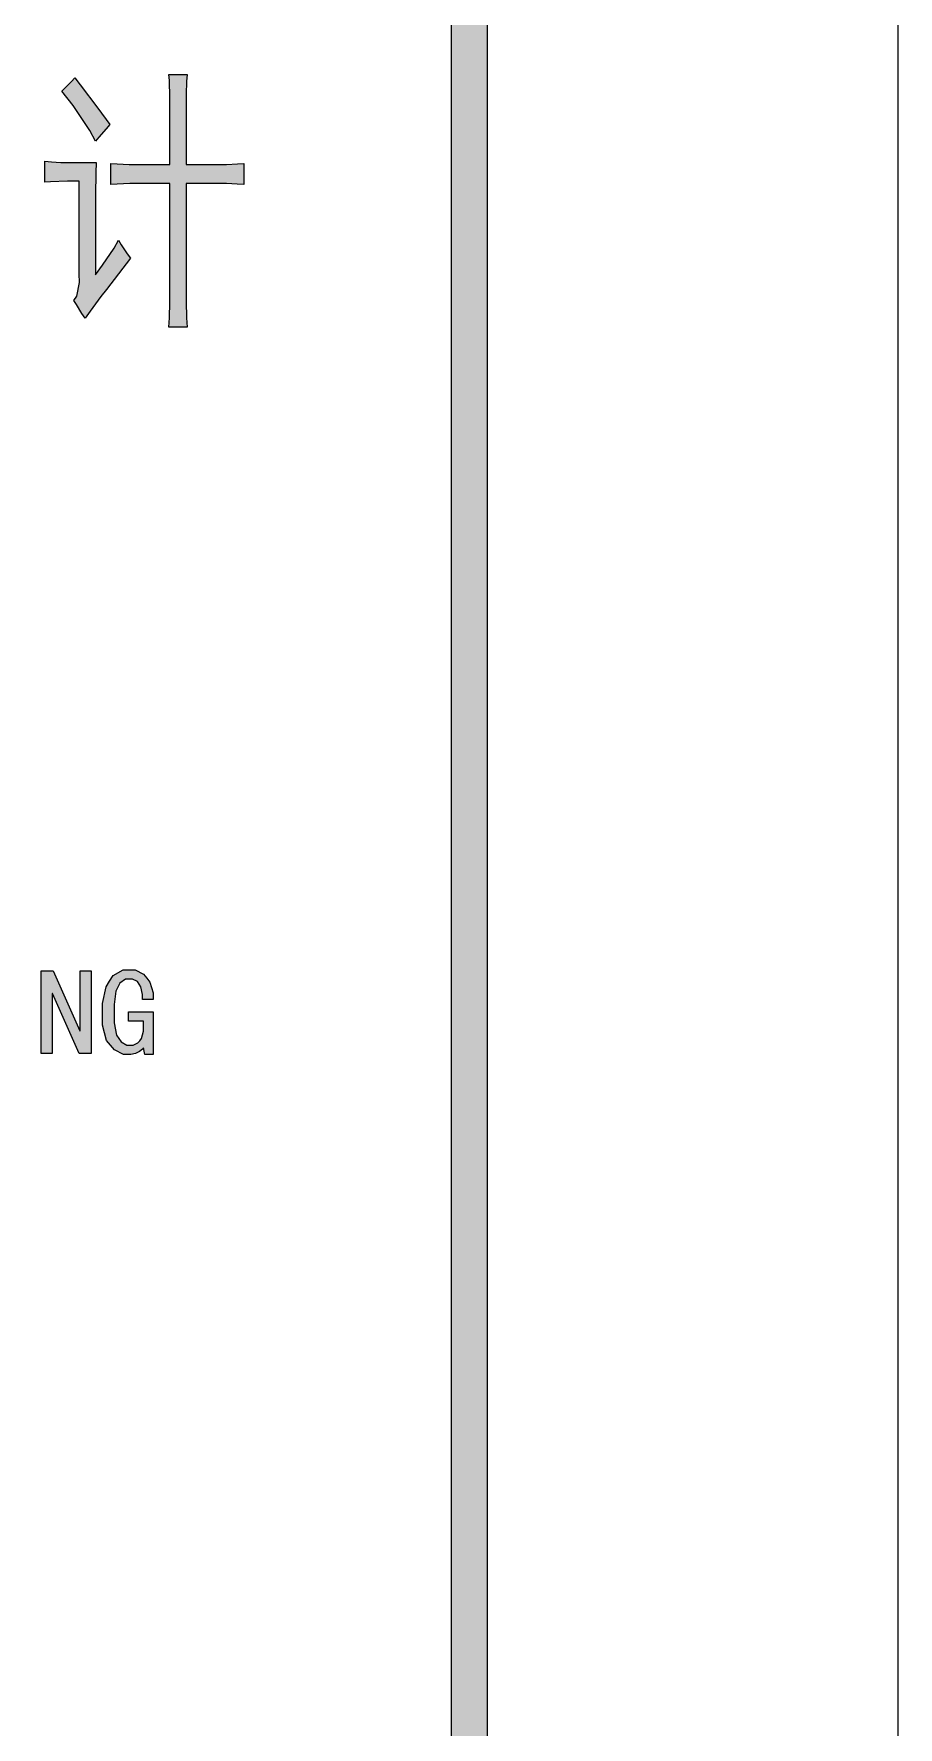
# Model space of a CAD drawing. Header units: millimetres. Extents: x 803 to 707111, y 130 to 2706464.
# Drawn here: x 704692 to 707111, y 2697030 to 2701769 of the extents above; entities that cross this region are included whole.
import ezdxf

# ---------------------------------------------------------------- set-up
doc = ezdxf.new("R2010")
doc.units = ezdxf.units.MM

msp = doc.modelspace()

# ---------------------------------------------------------------- hatches: boundary and pattern name
h = msp.add_hatch(color=0)
h.dxf.hatch_style = 2
h.paths.add_polyline_path([(705960.9, 2636339.7), (705860.9, 2636439.8), (705860.9, 2705213.8), (705960.9, 2705313.9)])
h = msp.add_hatch(color=0)
h.dxf.hatch_style = 2
h.paths.add_polyline_path([(704806.8, 2701646), (704822.3, 2701625.8), (704871.7, 2701560.6), (704905.2, 2701515), (704894.4, 2701502.6), (704873.8, 2701479.4), (704864.4, 2701468.2), (704848.9, 2701497.9), (704802.1, 2701568.3), (704770.8, 2701608.6), (704779.4, 2701616.4), (704797.4, 2701635.3)])
h = msp.add_hatch(color=0)
h.dxf.hatch_style = 2
h.paths.add_polyline_path([(705073, 2701403), (705073, 2701558.8), (705073, 2701590.2), (705071.7, 2701638.3), (705070.5, 2701655.4), (705121.1, 2701655.4), (705119.8, 2701635.3), (705118.5, 2701599.6), (705118.5, 2701583.7), (705118.5, 2701403), (705216.9, 2701403), (705231.5, 2701403), (705262.4, 2701404.7), (705279.6, 2701406), (705279.6, 2701346.7), (705261.5, 2701348.5), (705231.5, 2701349.7), (705219.4, 2701349.7), (705118.5, 2701349.7), (705118.5, 2701038), (705118.5, 2701019.6), (705119.8, 2700974.1), (705121.1, 2700947.5), (705070.5, 2700947.5), (705071.7, 2700974.1), (705073, 2701017.9), (705073, 2701035), (705073, 2701349.7), (704979.4, 2701349.7), (704961.4, 2701349.7), (704925.3, 2701348.5), (704907.7, 2701346.7), (704907.7, 2701406), (704925.3, 2701404.7), (704959.3, 2701403), (704974.7, 2701403)])
h = msp.add_hatch(color=0)
h.dxf.hatch_style = 2
h.paths.add_polyline_path([(704867, 2701409), (704865.7, 2701379.4), (704864.4, 2701317.1), (704864.4, 2701284.5), (704864.4, 2701094.3), (704884.6, 2701120.9), (704917.2, 2701169), (704929.2, 2701190.9), (704936.5, 2701178.4), (704953.2, 2701153.5), (704962.7, 2701141.1), (704895.7, 2701053.5), (704879.8, 2701033.3), (704849.8, 2700993), (704835.6, 2700972.8), (704827, 2700986.5), (704811.6, 2701011.4), (704804.3, 2701022.6), (704812.9, 2701035), (704820.2, 2701072.4), (704818.9, 2701097.3), (704818.9, 2701356.2), (704786.2, 2701356.2), (704738.6, 2701354.5), (704722.7, 2701353.2), (704722.7, 2701412.4), (704742, 2701410.7), (704768.2, 2701409), (704775.5, 2701409)])
h = msp.add_hatch(color=0)
h.dxf.hatch_style = 2
h.paths.add_polyline_path([(704853.2, 2698914.9), (704819.3, 2698914.9), (704745, 2699082.8), (704743.7, 2699082.8), (704743.7, 2698914.9), (704712.4, 2698914.9), (704712.4, 2699146.4), (704746.3, 2699146.4), (704820.6, 2698978.5), (704821.9, 2698978.5), (704821.9, 2699146.4), (704853.2, 2699146.4)])
h = msp.add_hatch(color=0)
h.dxf.hatch_style = 2
h.paths.add_polyline_path([(705026.2, 2698912.4), (705003.1, 2698912.4), (704999.2, 2698931.3), (704996.2, 2698927.4), (704988, 2698920.5), (704982, 2698917.9), (704976.4, 2698914.9), (704964, 2698912.4), (704957.1, 2698912.4), (704942.9, 2698912.4), (704917.6, 2698925.7), (704906.5, 2698938.6), (704895.3, 2698951.9), (704884.1, 2698994.4), (704884.1, 2699023.1), (704884.1, 2699054.9), (704894.4, 2699102.1), (704904.3, 2699118), (704914.6, 2699133.5), (704942.1, 2699148.9), (704959.7, 2699148.9), (704975.6, 2699148.9), (704999.6, 2699137.3), (705008.6, 2699125.7), (705017.2, 2699114.6), (705026.2, 2699084.5), (705026.2, 2699066.5), (704996.2, 2699066.5), (704996.2, 2699080.7), (704991.5, 2699102.1), (704986.7, 2699109), (704982, 2699116.3), (704968.7, 2699123.2), (704959.7, 2699123.2), (704949, 2699123.2), (704932.6, 2699112), (704927.5, 2699100.8), (704921.9, 2699089.7), (704916.8, 2699052.3), (704916.8, 2699026.1), (704916.8, 2699000.8), (704923.2, 2698966.5), (704930.1, 2698957), (704936.9, 2698947.6), (704952.4, 2698938.1), (704961.4, 2698938.1), (704970, 2698938.1), (704983.7, 2698944.6), (704988.9, 2698951), (704994, 2698957.4), (704999.2, 2698977.2), (704999.2, 2698990.9), (704999.2, 2699005.5), (704957.1, 2699005.5), (704957.1, 2699031.3), (705026.2, 2699031.3)])

# ---------------------------------------------------------------- linework, layer by layer
at = {"color": 0, "lineweight": 0}
for points in [[(707110.7, 2635190), (707110.7, 2706463.7), (606199.4, 2706463.7), (606199.4, 2635190)], [(705960.9, 2636339.7), (705860.9, 2636439.8), (705860.9, 2705213.8), (705960.9, 2705313.9)], [(704806.8, 2701646), (704822.3, 2701625.8), (704871.7, 2701560.6), (704905.2, 2701515), (704894.4, 2701502.6), (704873.8, 2701479.4), (704864.4, 2701468.2), (704848.9, 2701497.9), (704802.1, 2701568.3), (704770.8, 2701608.6), (704779.4, 2701616.4), (704797.4, 2701635.3)], [(705073, 2701403), (705073, 2701558.8), (705073, 2701590.2), (705071.7, 2701638.3), (705070.5, 2701655.4), (705121.1, 2701655.4), (705119.8, 2701635.3), (705118.5, 2701599.6), (705118.5, 2701583.7), (705118.5, 2701403), (705216.9, 2701403), (705231.5, 2701403), (705262.4, 2701404.7), (705279.6, 2701406), (705279.6, 2701346.7), (705261.5, 2701348.5), (705231.5, 2701349.7), (705219.4, 2701349.7), (705118.5, 2701349.7), (705118.5, 2701038), (705118.5, 2701019.6), (705119.8, 2700974.1), (705121.1, 2700947.5), (705070.5, 2700947.5), (705071.7, 2700974.1), (705073, 2701017.9), (705073, 2701035), (705073, 2701349.7), (704979.4, 2701349.7), (704961.4, 2701349.7), (704925.3, 2701348.5), (704907.7, 2701346.7), (704907.7, 2701406), (704925.3, 2701404.7), (704959.3, 2701403), (704974.7, 2701403)], [(704867, 2701409), (704865.7, 2701379.4), (704864.4, 2701317.1), (704864.4, 2701284.5), (704864.4, 2701094.3), (704884.6, 2701120.9), (704917.2, 2701169), (704929.2, 2701190.9), (704936.5, 2701178.4), (704953.2, 2701153.5), (704962.7, 2701141.1), (704895.7, 2701053.5), (704879.8, 2701033.3), (704849.8, 2700993), (704835.6, 2700972.8), (704827, 2700986.5), (704811.6, 2701011.4), (704804.3, 2701022.6), (704812.9, 2701035), (704820.2, 2701072.4), (704818.9, 2701097.3), (704818.9, 2701356.2), (704786.2, 2701356.2), (704738.6, 2701354.5), (704722.7, 2701353.2), (704722.7, 2701412.4), (704742, 2701410.7), (704768.2, 2701409), (704775.5, 2701409)], [(704853.2, 2698914.9), (704819.3, 2698914.9), (704745, 2699082.8), (704743.7, 2699082.8), (704743.7, 2698914.9), (704712.4, 2698914.9), (704712.4, 2699146.4), (704746.3, 2699146.4), (704820.6, 2698978.5), (704821.9, 2698978.5), (704821.9, 2699146.4), (704853.2, 2699146.4)], [(705026.2, 2698912.4), (705003.1, 2698912.4), (704999.2, 2698931.3), (704996.2, 2698927.4), (704988, 2698920.5), (704982, 2698917.9), (704976.4, 2698914.9), (704964, 2698912.4), (704957.1, 2698912.4), (704942.9, 2698912.4), (704917.6, 2698925.7), (704906.5, 2698938.6), (704895.3, 2698951.9), (704884.1, 2698994.4), (704884.1, 2699023.1), (704884.1, 2699054.9), (704894.4, 2699102.1), (704904.3, 2699118), (704914.6, 2699133.5), (704942.1, 2699148.9), (704959.7, 2699148.9), (704975.6, 2699148.9), (704999.6, 2699137.3), (705008.6, 2699125.7), (705017.2, 2699114.6), (705026.2, 2699084.5), (705026.2, 2699066.5), (704996.2, 2699066.5), (704996.2, 2699080.7), (704991.5, 2699102.1), (704986.7, 2699109), (704982, 2699116.3), (704968.7, 2699123.2), (704959.7, 2699123.2), (704949, 2699123.2), (704932.6, 2699112), (704927.5, 2699100.8), (704921.9, 2699089.7), (704916.8, 2699052.3), (704916.8, 2699026.1), (704916.8, 2699000.8), (704923.2, 2698966.5), (704930.1, 2698957), (704936.9, 2698947.6), (704952.4, 2698938.1), (704961.4, 2698938.1), (704970, 2698938.1), (704983.7, 2698944.6), (704988.9, 2698951), (704994, 2698957.4), (704999.2, 2698977.2), (704999.2, 2698990.9), (704999.2, 2699005.5), (704957.1, 2699005.5), (704957.1, 2699031.3), (705026.2, 2699031.3)]]:
    msp.add_lwpolyline(points, close=True, dxfattribs=at)

doc.saveas('drawing.dxf')
